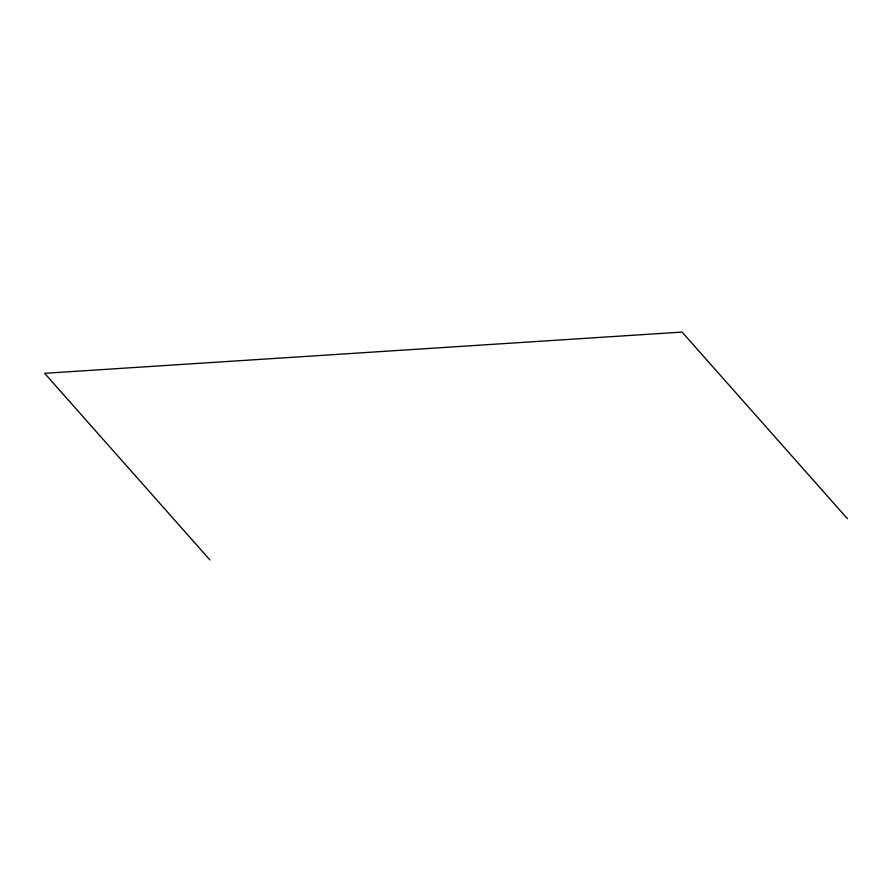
<?xml version="1.0" encoding="UTF-8"?>
<svg xmlns="http://www.w3.org/2000/svg" width="892" height="892" viewBox="0 0 892 892"><rect width="100%" height="100%" fill="white"/><g stroke="black" fill="none" stroke-linecap="round" stroke-linejoin="round"><path stroke-width="1.34" d="M847.4 518.687L682.079 332.08L44.6 373.313L209.921 559.92"/></g></svg>
